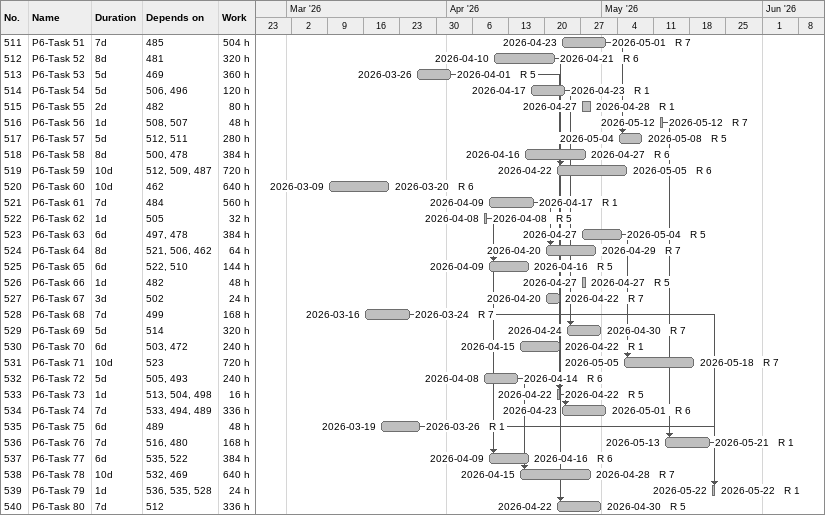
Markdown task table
| ID | Task | Duration | Start | Finish | Predecessors | Resources | Work (h) |
|---|---|---|---|---|---|---|---|
| 511 | P6-Task 51 | 7d | 2026-04-23 | 2026-05-01 | 485 | R 7 | 504 |
| 512 | P6-Task 52 | 8d | 2026-04-10 | 2026-04-21 | 481 | R 6 | 320 |
| 513 | P6-Task 53 | 5d | 2026-03-26 | 2026-04-01 | 469 | R 5 | 360 |
| 514 | P6-Task 54 | 5d | 2026-04-17 | 2026-04-23 | 506, 496 | R 1 | 120 |
| 515 | P6-Task 55 | 2d | 2026-04-27 | 2026-04-28 | 482 | R 1 | 80 |
| 516 | P6-Task 56 | 1d | 2026-05-12 | 2026-05-12 | 508, 507 | R 7 | 48 |
| 517 | P6-Task 57 | 5d | 2026-05-04 | 2026-05-08 | 512, 511 | R 5 | 280 |
| 518 | P6-Task 58 | 8d | 2026-04-16 | 2026-04-27 | 500, 478 | R 6 | 384 |
| 519 | P6-Task 59 | 10d | 2026-04-22 | 2026-05-05 | 512, 509, 487 | R 6 | 720 |
| 520 | P6-Task 60 | 10d | 2026-03-09 | 2026-03-20 | 462 | R 6 | 640 |
| 521 | P6-Task 61 | 7d | 2026-04-09 | 2026-04-17 | 484 | R 1 | 560 |
| 522 | P6-Task 62 | 1d | 2026-04-08 | 2026-04-08 | 505 | R 5 | 32 |
| 523 | P6-Task 63 | 6d | 2026-04-27 | 2026-05-04 | 497, 478 | R 5 | 384 |
| 524 | P6-Task 64 | 8d | 2026-04-20 | 2026-04-29 | 521, 506, 462 | R 7 | 64 |
| 525 | P6-Task 65 | 6d | 2026-04-09 | 2026-04-16 | 522, 510 | R 5 | 144 |
| 526 | P6-Task 66 | 1d | 2026-04-27 | 2026-04-27 | 482 | R 5 | 48 |
| 527 | P6-Task 67 | 3d | 2026-04-20 | 2026-04-22 | 502 | R 7 | 24 |
| 528 | P6-Task 68 | 7d | 2026-03-16 | 2026-03-24 | 499 | R 7 | 168 |
| 529 | P6-Task 69 | 5d | 2026-04-24 | 2026-04-30 | 514 | R 7 | 320 |
| 530 | P6-Task 70 | 6d | 2026-04-15 | 2026-04-22 | 503, 472 | R 1 | 240 |
| 531 | P6-Task 71 | 10d | 2026-05-05 | 2026-05-18 | 523 | R 7 | 720 |
| 532 | P6-Task 72 | 5d | 2026-04-08 | 2026-04-14 | 505, 493 | R 6 | 240 |
| 533 | P6-Task 73 | 1d | 2026-04-22 | 2026-04-22 | 513, 504, 498 | R 5 | 16 |
| 534 | P6-Task 74 | 7d | 2026-04-23 | 2026-05-01 | 533, 494, 489 | R 6 | 336 |
| 535 | P6-Task 75 | 6d | 2026-03-19 | 2026-03-26 | 489 | R 1 | 48 |
| 536 | P6-Task 76 | 7d | 2026-05-13 | 2026-05-21 | 516, 480 | R 1 | 168 |
| 537 | P6-Task 77 | 6d | 2026-04-09 | 2026-04-16 | 535, 522 | R 6 | 384 |
| 538 | P6-Task 78 | 10d | 2026-04-15 | 2026-04-28 | 532, 469 | R 7 | 640 |
| 539 | P6-Task 79 | 1d | 2026-05-22 | 2026-05-22 | 536, 535, 528 | R 1 | 24 |
| 540 | P6-Task 80 | 7d | 2026-04-22 | 2026-04-30 | 512 | R 5 | 336 |
